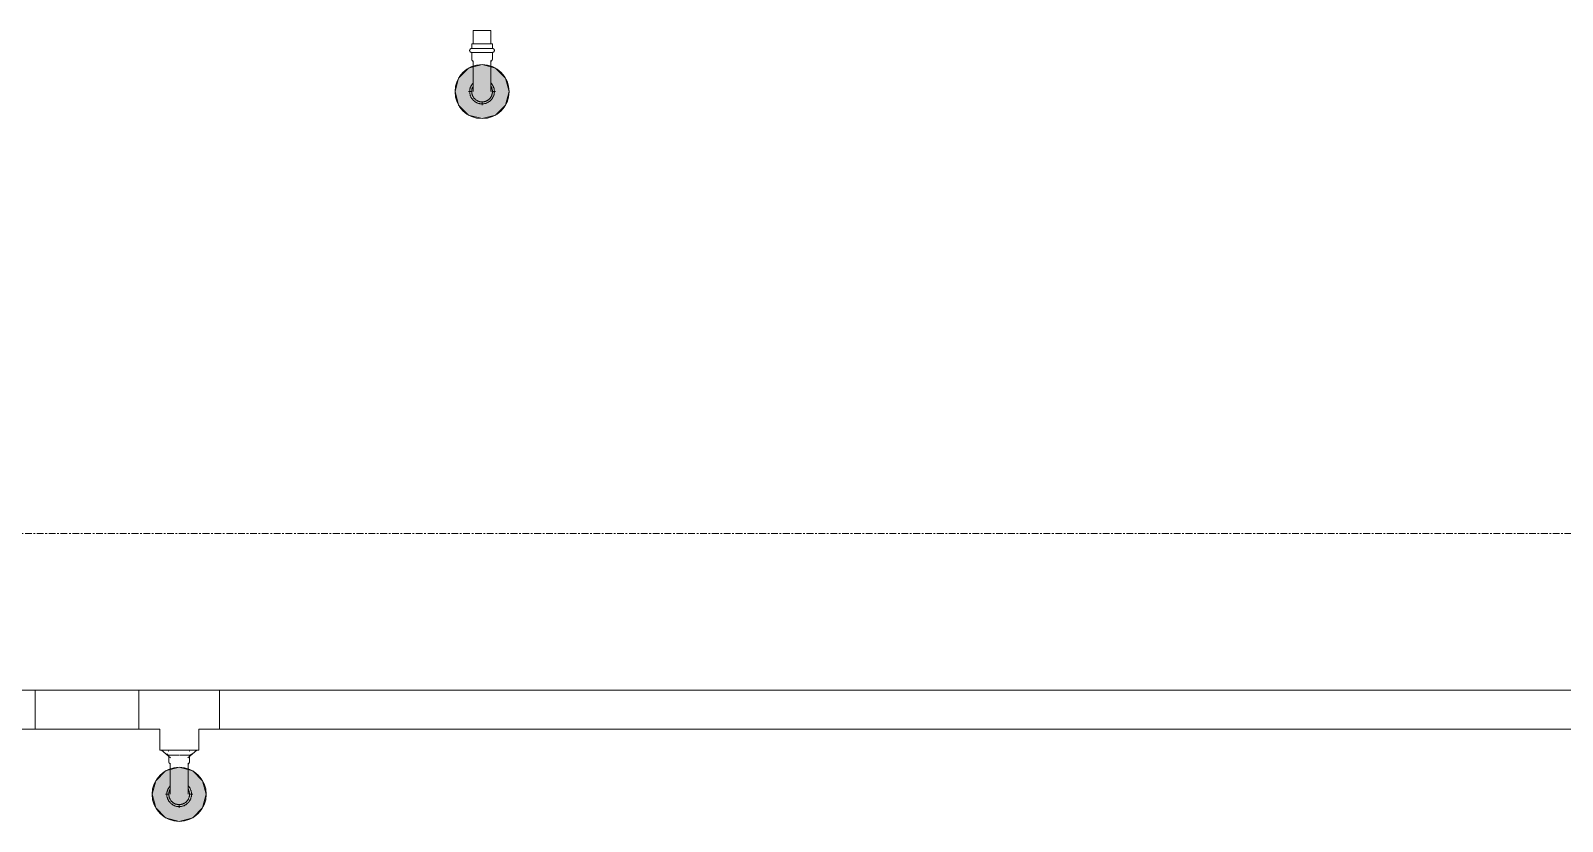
# Model space of a CAD drawing. Header units: inches. Extents: x -3679 to 241, y -496 to 1784.
# Drawn here: x -1391 to -1277.8, y 317.7 to 376.1 of the extents above; entities that cross this region are included whole.
import ezdxf

# ---------------------------------------------------------------- set-up
doc = ezdxf.new("R2010")
doc.units = ezdxf.units.IN
doc.header["$MEASUREMENT"] = 0
doc.linetypes.add('Grid Line', pattern=[0.875, 0.5, -0.125, 0.125, -0.125])
for name, color, linetype, lineweight in [('A-ANNO-NOTE', 250, 'Continuous', 9), ('P-PIPE', 1, 'Continuous', 9), ('P-PIPE-CNTR', 1, 'Continuous', 9), ('S-GRID', 8, 'Continuous', 9)]:
    doc.layers.add(name, color=color, linetype=linetype, lineweight=lineweight)

# ---------------------------------------------------------------- blocks, each defined once
blk = doc.blocks.new('Victaulic-VicPress316-Elbow 90-45deg Style P568_P571 - Standard-V7-SECOND LEVEL')
at = {"layer": 'P-PIPE'}
for p, q in [((-932.77, 322.6), (-932.77, 322.18)), ((-931.23, 322.92), (-931.22, 322.92)), ((-931.23, 322.18), (-931.23, 322.6)), ((-932.66, 322.03), (-932.66, 321.14)), ((-931.34, 321.14), (-931.34, 322.03))]:
    blk.add_line(p, q, dxfattribs=at)
at = {"layer": 'P-PIPE', "flags": 128}
for points in [[(-932.77, 322.63), (-932.77, 322.63), (-932.78, 322.63), (-932.78, 322.63), (-932.79, 322.64), (-932.8, 322.64), (-932.8, 322.64), (-932.81, 322.64), (-932.81, 322.64), (-932.82, 322.64), (-932.82, 322.64), (-932.83, 322.65), (-932.83, 322.65), (-932.84, 322.65), (-932.84, 322.66), (-932.85, 322.66), (-932.85, 322.66), (-932.86, 322.67), (-932.86, 322.67), (-932.87, 322.67), (-932.87, 322.68), (-932.87, 322.68), (-932.88, 322.69), (-932.88, 322.69), (-932.89, 322.7), (-932.89, 322.7), (-932.89, 322.71), (-932.89, 322.71), (-932.9, 322.72), (-932.9, 322.72), (-932.9, 322.73)], [(-932.78, 322.92), (-932.78, 322.92), (-932.77, 322.92)], [(-932.76, 322.92), (-932.76, 322.92), (-932.77, 322.92), (-932.77, 322.92), (-932.77, 322.92)], [(-932.77, 322.92), (-932.77, 322.92), (-932.76, 322.92), (-932.76, 322.92)], [(-932.75, 322.63), (-932.76, 322.63), (-932.76, 322.63), (-932.76, 322.63), (-932.77, 322.63), (-932.77, 322.63), (-932.77, 322.63)], [(-932.77, 322.63), (-932.77, 322.63), (-932.76, 322.63), (-932.76, 322.63), (-932.76, 322.63), (-932.75, 322.63), (-932.74, 322.63), (-932.74, 322.63), (-932.73, 322.63), (-932.72, 322.63), (-932.71, 322.63), (-932.69, 322.63), (-932.68, 322.63), (-932.67, 322.63), (-932.65, 322.63), (-932.63, 322.63), (-932.61, 322.63), (-932.6, 322.63), (-932.58, 322.63), (-932.56, 322.63), (-932.53, 322.63), (-932.51, 322.63), (-932.49, 322.63), (-932.46, 322.63), (-932.44, 322.63), (-932.41, 322.63), (-932.39, 322.63), (-932.36, 322.63), (-932.33, 322.63), (-932.31, 322.63), (-932.28, 322.63), (-932.25, 322.63), (-932.22, 322.63), (-932.19, 322.63), (-932.16, 322.63), (-932.13, 322.63), (-932.1, 322.63), (-932.07, 322.63), (-932.04, 322.63), (-932.02, 322.63)], [(-931.97, 322.63), (-931.94, 322.63), (-931.91, 322.63), (-931.88, 322.63), (-931.85, 322.63), (-931.82, 322.63), (-931.79, 322.63), (-931.76, 322.63), (-931.73, 322.63), (-931.7, 322.63), (-931.67, 322.63), (-931.65, 322.63), (-931.62, 322.63), (-931.59, 322.63), (-931.57, 322.63), (-931.54, 322.63), (-931.52, 322.63), (-931.49, 322.63), (-931.47, 322.63), (-931.45, 322.63), (-931.43, 322.63), (-931.41, 322.63), (-931.39, 322.63), (-931.37, 322.63), (-931.36, 322.63), (-931.34, 322.63), (-931.32, 322.63), (-931.31, 322.63), (-931.3, 322.63), (-931.29, 322.63), (-931.28, 322.63), (-931.27, 322.63), (-931.26, 322.63), (-931.25, 322.63), (-931.24, 322.63), (-931.24, 322.63), (-931.24, 322.63), (-931.23, 322.63), (-931.23, 322.63), (-931.23, 322.63)], [(-931.23, 322.63), (-931.23, 322.63), (-931.24, 322.63), (-931.24, 322.63), (-931.24, 322.63), (-931.25, 322.63)], [(-931.24, 322.92), (-931.24, 322.92), (-931.23, 322.92), (-931.23, 322.92), (-931.23, 322.92)], [(-931.23, 322.92), (-931.23, 322.92), (-931.24, 322.92), (-931.24, 322.92), (-931.24, 322.92)], [(-931.1, 322.72), (-931.1, 322.72), (-931.1, 322.71), (-931.11, 322.71), (-931.11, 322.7), (-931.11, 322.7), (-931.12, 322.69), (-931.12, 322.69), (-931.12, 322.68), (-931.13, 322.68), (-931.13, 322.68), (-931.14, 322.67), (-931.14, 322.67), (-931.14, 322.66), (-931.15, 322.66), (-931.15, 322.66), (-931.16, 322.65), (-931.16, 322.65), (-931.17, 322.65), (-931.17, 322.65), (-931.18, 322.64), (-931.18, 322.64), (-931.19, 322.64), (-931.2, 322.64), (-931.2, 322.64), (-931.21, 322.64), (-931.21, 322.63), (-931.22, 322.63), (-931.22, 322.63), (-931.23, 322.63), (-931.23, 322.63)], [(-932.66, 321.96), (-932.67, 321.97), (-932.67, 321.98), (-932.68, 321.98), (-932.69, 321.99), (-932.7, 322), (-932.7, 322.01), (-932.71, 322.02), (-932.72, 322.03), (-932.72, 322.04), (-932.73, 322.04), (-932.73, 322.05), (-932.74, 322.06), (-932.74, 322.07), (-932.75, 322.08), (-932.75, 322.09), (-932.76, 322.1), (-932.76, 322.12), (-932.76, 322.13), (-932.76, 322.14), (-932.76, 322.15), (-932.77, 322.16), (-932.77, 322.17), (-932.77, 322.18), (-932.77, 322.18)], [(-931.23, 322.18), (-931.23, 322.17), (-931.23, 322.16), (-931.24, 322.15), (-931.24, 322.14), (-931.24, 322.13), (-931.24, 322.12), (-931.24, 322.11), (-931.25, 322.1), (-931.25, 322.09), (-931.26, 322.08), (-931.26, 322.07), (-931.26, 322.06), (-931.27, 322.05), (-931.28, 322.04), (-931.28, 322.03), (-931.29, 322.02), (-931.29, 322.01), (-931.3, 322), (-931.31, 321.99), (-931.32, 321.99), (-931.32, 321.98), (-931.33, 321.97), (-931.34, 321.97), (-931.34, 321.96)], [(-932.66, 320.37), (-932.68, 320.35), (-932.7, 320.32), (-932.73, 320.3), (-932.75, 320.27), (-932.77, 320.24), (-932.79, 320.2), (-932.8, 320.17), (-932.82, 320.14), (-932.84, 320.11), (-932.85, 320.07), (-932.86, 320.04), (-932.87, 320), (-932.88, 319.97), (-932.89, 319.93), (-932.9, 319.9), (-932.9, 319.86), (-932.91, 319.83), (-932.91, 319.79), (-932.91, 319.75), (-932.91, 319.72), (-932.91, 319.68), (-932.91, 319.64), (-932.9, 319.61), (-932.9, 319.57), (-932.89, 319.54), (-932.88, 319.5), (-932.87, 319.47), (-932.86, 319.43), (-932.84, 319.4), (-932.83, 319.36), (-932.81, 319.33), (-932.8, 319.3), (-932.78, 319.27), (-932.76, 319.24), (-932.74, 319.21), (-932.72, 319.18), (-932.69, 319.15), (-932.67, 319.12), (-932.64, 319.1), (-932.62, 319.07), (-932.59, 319.05), (-932.56, 319.02), (-932.53, 319), (-932.5, 318.98), (-932.47, 318.96), (-932.44, 318.94), (-932.41, 318.93), (-932.37, 318.91), (-932.34, 318.9), (-932.31, 318.88), (-932.27, 318.87), (-932.24, 318.86), (-932.2, 318.85), (-932.16, 318.85), (-932.13, 318.84), (-932.09, 318.84), (-932.06, 318.83), (-932.02, 318.83), (-932, 318.83)], [(-932.66, 321.14), (-932.66, 321.08), (-932.66, 321.02), (-932.66, 320.97), (-932.66, 320.91), (-932.66, 320.86), (-932.66, 320.8), (-932.66, 320.75), (-932.66, 320.7), (-932.66, 320.65), (-932.66, 320.59), (-932.66, 320.54), (-932.66, 320.49), (-932.66, 320.44), (-932.66, 320.4), (-932.66, 320.35), (-932.66, 320.3), (-932.66, 320.26), (-932.66, 320.22), (-932.66, 320.18), (-932.66, 320.14), (-932.66, 320.1), (-932.66, 320.06), (-932.66, 320.03), (-932.66, 319.99), (-932.66, 319.96), (-932.66, 319.93), (-932.66, 319.91), (-932.66, 319.88), (-932.66, 319.86), (-932.66, 319.84), (-932.66, 319.82), (-932.66, 319.8), (-932.66, 319.79), (-932.66, 319.77), (-932.66, 319.76), (-932.66, 319.75), (-932.66, 319.75), (-932.66, 319.74), (-932.66, 319.74), (-932.66, 319.74)], [(-932, 318.83), (-931.96, 318.83), (-931.93, 318.83), (-931.89, 318.84), (-931.85, 318.84), (-931.82, 318.85), (-931.78, 318.86), (-931.75, 318.87), (-931.71, 318.88), (-931.68, 318.89), (-931.64, 318.9), (-931.61, 318.92), (-931.58, 318.93), (-931.55, 318.95), (-931.52, 318.97), (-931.49, 318.99), (-931.46, 319.01), (-931.43, 319.03), (-931.4, 319.06), (-931.37, 319.08), (-931.35, 319.11), (-931.32, 319.13), (-931.3, 319.16), (-931.27, 319.19), (-931.25, 319.22), (-931.23, 319.25), (-931.21, 319.28), (-931.2, 319.31), (-931.18, 319.35), (-931.16, 319.38), (-931.15, 319.41), (-931.14, 319.45), (-931.13, 319.48), (-931.12, 319.52), (-931.11, 319.55), (-931.1, 319.59), (-931.1, 319.62), (-931.09, 319.66), (-931.09, 319.7), (-931.09, 319.73), (-931.09, 319.77), (-931.09, 319.81), (-931.09, 319.84), (-931.1, 319.88), (-931.1, 319.91), (-931.11, 319.95), (-931.12, 319.99), (-931.13, 320.02), (-931.14, 320.05), (-931.16, 320.09), (-931.17, 320.12), (-931.19, 320.16), (-931.2, 320.19), (-931.22, 320.22), (-931.24, 320.25), (-931.26, 320.28), (-931.28, 320.31), (-931.31, 320.34), (-931.33, 320.36)], [(-931.34, 319.74), (-931.34, 319.74), (-931.34, 319.75), (-931.34, 319.75), (-931.34, 319.76), (-931.34, 319.77), (-931.34, 319.78), (-931.34, 319.8), (-931.34, 319.81), (-931.34, 319.83), (-931.34, 319.85), (-931.34, 319.88), (-931.34, 319.9), (-931.34, 319.93), (-931.34, 319.96), (-931.34, 319.99), (-931.34, 320.02), (-931.34, 320.05), (-931.34, 320.09), (-931.34, 320.13), (-931.34, 320.17), (-931.34, 320.21), (-931.34, 320.25), (-931.34, 320.29), (-931.34, 320.34), (-931.34, 320.38), (-931.34, 320.43), (-931.34, 320.48), (-931.34, 320.53), (-931.34, 320.58), (-931.34, 320.63), (-931.34, 320.68), (-931.34, 320.74), (-931.34, 320.79), (-931.34, 320.84), (-931.34, 320.9), (-931.34, 320.95), (-931.34, 321.01), (-931.34, 321.07), (-931.34, 321.12), (-931.34, 321.14)], [(-932.66, 320.13), (-932.68, 320.1), (-932.69, 320.08), (-932.7, 320.05), (-932.71, 320.02), (-932.72, 319.99), (-932.73, 319.96), (-932.74, 319.93), (-932.75, 319.9), (-932.76, 319.87), (-932.76, 319.84), (-932.76, 319.81), (-932.77, 319.78), (-932.77, 319.75), (-932.77, 319.72), (-932.76, 319.69), (-932.76, 319.66), (-932.76, 319.63), (-932.75, 319.6), (-932.75, 319.57), (-932.74, 319.54), (-932.73, 319.51), (-932.72, 319.48), (-932.71, 319.45), (-932.7, 319.42), (-932.68, 319.4), (-932.67, 319.37), (-932.65, 319.34), (-932.64, 319.32), (-932.62, 319.29), (-932.6, 319.27), (-932.58, 319.24), (-932.56, 319.22), (-932.54, 319.2), (-932.52, 319.18), (-932.49, 319.16), (-932.47, 319.14), (-932.45, 319.12), (-932.42, 319.1), (-932.4, 319.09), (-932.37, 319.07), (-932.34, 319.06), (-932.31, 319.04), (-932.29, 319.03), (-932.26, 319.02), (-932.23, 319.01), (-932.2, 319), (-932.17, 319), (-932.14, 318.99), (-932.11, 318.98), (-932.08, 318.98), (-932.05, 318.98), (-932.02, 318.98), (-932, 318.98)], [(-932, 318.98), (-931.97, 318.98), (-931.94, 318.98), (-931.91, 318.98), (-931.88, 318.99), (-931.85, 318.99), (-931.82, 319), (-931.79, 319.01), (-931.76, 319.02), (-931.73, 319.03), (-931.7, 319.04), (-931.67, 319.05), (-931.65, 319.06), (-931.62, 319.08), (-931.59, 319.09), (-931.57, 319.11), (-931.54, 319.13), (-931.52, 319.15), (-931.49, 319.17), (-931.47, 319.19), (-931.45, 319.21), (-931.43, 319.23), (-931.41, 319.25), (-931.39, 319.28), (-931.37, 319.3), (-931.36, 319.33), (-931.34, 319.35), (-931.32, 319.38), (-931.31, 319.41), (-931.3, 319.44), (-931.29, 319.47), (-931.28, 319.49), (-931.27, 319.52), (-931.26, 319.55), (-931.25, 319.58), (-931.24, 319.61), (-931.24, 319.64), (-931.24, 319.67), (-931.23, 319.7), (-931.23, 319.73), (-931.23, 319.77), (-931.24, 319.8), (-931.24, 319.83), (-931.24, 319.86), (-931.25, 319.89), (-931.25, 319.92), (-931.26, 319.95), (-931.27, 319.98), (-931.28, 320.01), (-931.29, 320.03), (-931.3, 320.06), (-931.32, 320.09), (-931.33, 320.12), (-931.34, 320.14)]]:
    blk.add_lwpolyline(points, dxfattribs=at)
blk = doc.blocks.new('Victaulic-VicPress316-Elbow 90-45deg Style P568_P571 - Standard-V2-SECOND LEVEL')
at = {"layer": 'P-PIPE'}
for p, q in [((-3203.7, 731.1), (-3203.7, 730.2)), ((-3202.39, 730.21), (-3202.39, 731.1)), ((-3203.81, 730.05), (-3203.81, 729.6)), ((-3202.28, 729.6), (-3202.28, 730.05)), ((-3203.05, 729.6), (-3203.81, 729.6)), ((-3203.81, 729.31), (-3203.81, 728.97)), ((-3203.05, 729.31), (-3203.81, 729.31)), ((-3203.81, 728.97), (-3203.05, 728.97)), ((-3202.28, 729.6), (-3203.05, 729.6)), ((-3202.28, 729.31), (-3203.05, 729.31)), ((-3203.05, 728.97), (-3202.28, 728.97)), ((-3202.28, 728.97), (-3202.28, 729.31))]:
    blk.add_line(p, q, dxfattribs=at)
at = {"layer": 'P-PIPE', "flags": 128}
for points in [[(-3203.05, 733.4), (-3203.08, 733.4), (-3203.12, 733.4), (-3203.16, 733.4), (-3203.19, 733.39), (-3203.23, 733.38), (-3203.26, 733.38), (-3203.3, 733.37), (-3203.33, 733.36), (-3203.37, 733.34), (-3203.4, 733.33), (-3203.43, 733.32), (-3203.47, 733.3), (-3203.5, 733.28), (-3203.53, 733.26), (-3203.56, 733.24), (-3203.59, 733.22), (-3203.62, 733.2), (-3203.65, 733.18), (-3203.67, 733.15), (-3203.7, 733.13), (-3203.73, 733.1), (-3203.75, 733.07), (-3203.77, 733.04), (-3203.79, 733.01), (-3203.81, 732.98), (-3203.83, 732.95), (-3203.85, 732.92), (-3203.87, 732.89), (-3203.88, 732.85), (-3203.9, 732.82), (-3203.91, 732.79), (-3203.92, 732.75), (-3203.93, 732.72), (-3203.94, 732.68), (-3203.94, 732.65), (-3203.95, 732.61), (-3203.95, 732.57), (-3203.96, 732.54), (-3203.96, 732.5), (-3203.96, 732.46), (-3203.96, 732.43), (-3203.95, 732.39), (-3203.95, 732.35), (-3203.94, 732.32), (-3203.93, 732.28), (-3203.93, 732.25), (-3203.91, 732.21), (-3203.9, 732.18), (-3203.89, 732.14), (-3203.88, 732.11), (-3203.86, 732.08), (-3203.84, 732.05), (-3203.82, 732.01), (-3203.8, 731.98), (-3203.78, 731.95), (-3203.76, 731.92), (-3203.74, 731.9), (-3203.71, 731.87)], [(-3202.39, 731.86), (-3202.37, 731.88), (-3202.34, 731.91), (-3202.32, 731.94), (-3202.3, 731.97), (-3202.28, 732), (-3202.26, 732.03), (-3202.24, 732.06), (-3202.23, 732.09), (-3202.21, 732.13), (-3202.2, 732.16), (-3202.18, 732.19), (-3202.17, 732.23), (-3202.16, 732.26), (-3202.15, 732.3), (-3202.15, 732.33), (-3202.14, 732.37), (-3202.14, 732.41), (-3202.14, 732.44), (-3202.13, 732.48), (-3202.13, 732.52), (-3202.14, 732.55), (-3202.14, 732.59), (-3202.14, 732.63), (-3202.15, 732.66), (-3202.16, 732.7), (-3202.17, 732.73), (-3202.18, 732.77), (-3202.19, 732.8), (-3202.2, 732.84), (-3202.22, 732.87), (-3202.23, 732.9), (-3202.25, 732.93), (-3202.27, 732.97), (-3202.29, 733), (-3202.31, 733.03), (-3202.33, 733.06), (-3202.35, 733.08), (-3202.38, 733.11), (-3202.4, 733.14), (-3202.43, 733.16), (-3202.46, 733.19), (-3202.49, 733.21), (-3202.51, 733.23), (-3202.55, 733.25), (-3202.58, 733.27), (-3202.61, 733.29), (-3202.64, 733.31), (-3202.67, 733.32), (-3202.71, 733.34), (-3202.74, 733.35), (-3202.78, 733.36), (-3202.81, 733.37), (-3202.85, 733.38), (-3202.88, 733.39), (-3202.92, 733.39), (-3202.95, 733.4), (-3202.99, 733.4), (-3203.03, 733.4), (-3203.05, 733.4)], [(-3203.05, 733.26), (-3203.08, 733.26), (-3203.11, 733.25), (-3203.14, 733.25), (-3203.17, 733.25), (-3203.2, 733.24), (-3203.23, 733.23), (-3203.26, 733.23), (-3203.29, 733.22), (-3203.32, 733.21), (-3203.34, 733.2), (-3203.37, 733.18), (-3203.4, 733.17), (-3203.43, 733.16), (-3203.45, 733.14), (-3203.48, 733.12), (-3203.5, 733.1), (-3203.53, 733.09), (-3203.55, 733.07), (-3203.57, 733.05), (-3203.6, 733.02), (-3203.62, 733), (-3203.64, 732.98), (-3203.66, 732.95), (-3203.67, 732.93), (-3203.69, 732.9), (-3203.71, 732.88), (-3203.72, 732.85), (-3203.74, 732.82), (-3203.75, 732.8), (-3203.76, 732.77), (-3203.77, 732.74), (-3203.78, 732.71), (-3203.79, 732.68), (-3203.8, 732.65), (-3203.8, 732.62), (-3203.81, 732.59), (-3203.81, 732.56), (-3203.81, 732.53), (-3203.81, 732.5), (-3203.81, 732.47), (-3203.81, 732.44), (-3203.81, 732.41), (-3203.8, 732.38), (-3203.8, 732.35), (-3203.79, 732.32), (-3203.78, 732.29), (-3203.78, 732.26), (-3203.77, 732.23), (-3203.76, 732.2), (-3203.74, 732.17), (-3203.73, 732.14), (-3203.72, 732.12), (-3203.7, 732.1)], [(-3203.7, 732.49), (-3203.7, 732.49), (-3203.7, 732.49), (-3203.7, 732.48), (-3203.7, 732.47), (-3203.7, 732.46), (-3203.7, 732.45), (-3203.7, 732.44), (-3203.7, 732.42), (-3203.7, 732.4), (-3203.7, 732.38), (-3203.7, 732.36), (-3203.7, 732.33), (-3203.7, 732.31), (-3203.7, 732.28), (-3203.7, 732.25), (-3203.7, 732.21), (-3203.7, 732.18), (-3203.7, 732.14), (-3203.7, 732.11), (-3203.7, 732.07), (-3203.7, 732.03), (-3203.7, 731.98), (-3203.7, 731.94), (-3203.7, 731.9), (-3203.7, 731.85), (-3203.7, 731.8), (-3203.7, 731.75), (-3203.7, 731.7), (-3203.7, 731.65), (-3203.7, 731.6), (-3203.7, 731.55), (-3203.7, 731.5), (-3203.7, 731.44), (-3203.7, 731.39), (-3203.7, 731.33), (-3203.7, 731.28), (-3203.7, 731.22), (-3203.7, 731.17), (-3203.7, 731.11), (-3203.7, 731.1)], [(-3202.39, 732.1), (-3202.37, 732.13), (-3202.36, 732.16), (-3202.34, 732.18), (-3202.33, 732.21), (-3202.32, 732.24), (-3202.31, 732.27), (-3202.3, 732.3), (-3202.3, 732.33), (-3202.29, 732.36), (-3202.29, 732.39), (-3202.28, 732.42), (-3202.28, 732.45), (-3202.28, 732.48), (-3202.28, 732.51), (-3202.28, 732.54), (-3202.28, 732.57), (-3202.29, 732.6), (-3202.29, 732.63), (-3202.3, 732.66), (-3202.31, 732.69), (-3202.32, 732.72), (-3202.33, 732.75), (-3202.34, 732.78), (-3202.35, 732.81), (-3202.36, 732.84), (-3202.38, 732.86), (-3202.39, 732.89), (-3202.41, 732.92), (-3202.43, 732.94), (-3202.44, 732.97), (-3202.46, 732.99), (-3202.48, 733.01), (-3202.51, 733.03), (-3202.53, 733.06), (-3202.55, 733.08), (-3202.58, 733.09), (-3202.6, 733.11), (-3202.62, 733.13), (-3202.65, 733.15), (-3202.68, 733.16), (-3202.7, 733.18), (-3202.73, 733.19), (-3202.76, 733.2), (-3202.79, 733.21), (-3202.82, 733.22), (-3202.85, 733.23), (-3202.88, 733.24), (-3202.91, 733.24), (-3202.94, 733.25), (-3202.97, 733.25), (-3203, 733.26), (-3203.03, 733.26), (-3203.05, 733.26)], [(-3202.39, 731.1), (-3202.39, 731.15), (-3202.39, 731.21), (-3202.39, 731.26), (-3202.39, 731.32), (-3202.39, 731.37), (-3202.39, 731.43), (-3202.39, 731.48), (-3202.39, 731.54), (-3202.39, 731.59), (-3202.39, 731.64), (-3202.39, 731.69), (-3202.39, 731.74), (-3202.39, 731.79), (-3202.39, 731.84), (-3202.39, 731.88), (-3202.39, 731.93), (-3202.39, 731.97), (-3202.39, 732.02), (-3202.39, 732.06), (-3202.39, 732.1), (-3202.39, 732.13), (-3202.39, 732.17), (-3202.39, 732.21), (-3202.39, 732.24), (-3202.39, 732.27), (-3202.39, 732.3), (-3202.39, 732.33), (-3202.39, 732.35), (-3202.39, 732.37), (-3202.39, 732.4), (-3202.39, 732.41), (-3202.39, 732.43), (-3202.39, 732.45), (-3202.39, 732.46), (-3202.39, 732.47), (-3202.39, 732.48), (-3202.39, 732.48), (-3202.39, 732.49), (-3202.39, 732.49), (-3202.39, 732.49)], [(-3203.81, 730.05), (-3203.81, 730.06), (-3203.81, 730.07), (-3203.81, 730.08), (-3203.81, 730.09), (-3203.81, 730.11), (-3203.8, 730.12), (-3203.8, 730.13), (-3203.8, 730.14), (-3203.8, 730.15), (-3203.79, 730.16), (-3203.79, 730.17), (-3203.78, 730.18), (-3203.78, 730.19), (-3203.77, 730.2), (-3203.76, 730.2), (-3203.76, 730.21), (-3203.75, 730.22), (-3203.74, 730.23), (-3203.74, 730.24), (-3203.73, 730.25), (-3203.72, 730.25), (-3203.71, 730.26), (-3203.71, 730.27), (-3203.7, 730.27)], [(-3202.39, 730.27), (-3202.38, 730.26), (-3202.37, 730.26), (-3202.36, 730.25), (-3202.36, 730.24), (-3202.35, 730.23), (-3202.34, 730.22), (-3202.33, 730.22), (-3202.33, 730.21), (-3202.32, 730.2), (-3202.32, 730.19), (-3202.31, 730.18), (-3202.31, 730.17), (-3202.3, 730.16), (-3202.3, 730.15), (-3202.29, 730.14), (-3202.29, 730.13), (-3202.29, 730.12), (-3202.29, 730.11), (-3202.28, 730.1), (-3202.28, 730.09), (-3202.28, 730.07), (-3202.28, 730.06), (-3202.28, 730.05), (-3202.28, 730.05)], [(-3203.81, 729.31), (-3203.82, 729.31), (-3203.82, 729.31), (-3203.83, 729.31), (-3203.84, 729.31), (-3203.84, 729.31), (-3203.85, 729.31), (-3203.85, 729.31), (-3203.86, 729.32), (-3203.86, 729.32), (-3203.87, 729.32), (-3203.87, 729.32), (-3203.88, 729.32), (-3203.88, 729.33), (-3203.89, 729.33), (-3203.89, 729.33), (-3203.9, 729.34), (-3203.9, 729.34), (-3203.91, 729.34), (-3203.91, 729.35), (-3203.92, 729.35), (-3203.92, 729.36), (-3203.92, 729.36), (-3203.93, 729.37), (-3203.93, 729.37), (-3203.93, 729.38), (-3203.94, 729.38), (-3203.94, 729.39), (-3203.94, 729.39), (-3203.95, 729.4), (-3203.95, 729.4), (-3203.95, 729.41), (-3203.95, 729.41), (-3203.95, 729.42), (-3203.95, 729.42), (-3203.96, 729.43), (-3203.96, 729.44), (-3203.96, 729.44), (-3203.96, 729.45), (-3203.96, 729.45), (-3203.96, 729.46), (-3203.96, 729.46), (-3203.96, 729.47), (-3203.96, 729.48), (-3203.96, 729.48), (-3203.95, 729.49), (-3203.95, 729.49), (-3203.95, 729.5), (-3203.95, 729.5), (-3203.95, 729.51), (-3203.94, 729.51), (-3203.94, 729.52), (-3203.94, 729.52), (-3203.94, 729.53), (-3203.93, 729.53), (-3203.93, 729.54), (-3203.93, 729.54), (-3203.92, 729.55), (-3203.92, 729.55), (-3203.92, 729.56), (-3203.91, 729.56), (-3203.91, 729.57), (-3203.9, 729.57), (-3203.9, 729.57), (-3203.89, 729.58), (-3203.89, 729.58), (-3203.88, 729.58), (-3203.88, 729.58), (-3203.87, 729.59), (-3203.87, 729.59), (-3203.86, 729.59), (-3203.86, 729.59), (-3203.85, 729.59), (-3203.84, 729.6), (-3203.84, 729.6), (-3203.83, 729.6), (-3203.83, 729.6), (-3203.82, 729.6), (-3203.82, 729.6), (-3203.81, 729.6)], [(-3203.05, 729.6), (-3203.08, 729.6), (-3203.11, 729.6), (-3203.14, 729.6), (-3203.17, 729.6), (-3203.2, 729.6), (-3203.23, 729.6), (-3203.26, 729.6), (-3203.29, 729.6), (-3203.32, 729.6), (-3203.34, 729.6), (-3203.37, 729.6), (-3203.4, 729.6), (-3203.43, 729.6), (-3203.45, 729.6), (-3203.48, 729.6), (-3203.5, 729.6), (-3203.53, 729.6), (-3203.55, 729.6), (-3203.57, 729.6), (-3203.6, 729.6), (-3203.62, 729.6), (-3203.64, 729.6), (-3203.66, 729.6), (-3203.67, 729.6), (-3203.69, 729.6), (-3203.71, 729.6), (-3203.72, 729.6), (-3203.74, 729.6), (-3203.75, 729.6), (-3203.76, 729.6), (-3203.77, 729.6), (-3203.78, 729.6), (-3203.79, 729.6), (-3203.8, 729.6), (-3203.8, 729.6), (-3203.81, 729.6), (-3203.81, 729.6), (-3203.81, 729.6), (-3203.81, 729.6), (-3203.81, 729.6)], [(-3203.81, 729.6), (-3203.81, 729.6), (-3203.81, 729.6), (-3203.81, 729.6), (-3203.8, 729.6), (-3203.8, 729.6), (-3203.79, 729.6), (-3203.78, 729.6), (-3203.77, 729.6)], [(-3203.77, 729.31), (-3203.78, 729.31), (-3203.79, 729.31), (-3203.8, 729.31), (-3203.8, 729.31), (-3203.81, 729.31), (-3203.81, 729.31), (-3203.81, 729.31), (-3203.81, 729.31), (-3203.81, 729.31)], [(-3203.81, 729.31), (-3203.81, 729.31), (-3203.81, 729.31), (-3203.81, 729.31), (-3203.8, 729.31), (-3203.8, 729.31), (-3203.79, 729.31), (-3203.78, 729.31), (-3203.77, 729.31), (-3203.76, 729.31), (-3203.75, 729.31), (-3203.74, 729.31), (-3203.73, 729.31), (-3203.71, 729.31), (-3203.7, 729.31), (-3203.68, 729.31), (-3203.66, 729.31), (-3203.64, 729.31), (-3203.62, 729.31), (-3203.6, 729.31), (-3203.58, 729.31), (-3203.56, 729.31), (-3203.53, 729.31), (-3203.51, 729.31), (-3203.49, 729.31), (-3203.46, 729.31), (-3203.43, 729.31), (-3203.41, 729.31), (-3203.38, 729.31), (-3203.35, 729.31), (-3203.32, 729.31), (-3203.29, 729.31), (-3203.27, 729.31), (-3203.24, 729.31), (-3203.21, 729.31), (-3203.18, 729.31), (-3203.15, 729.31), (-3203.12, 729.31), (-3203.08, 729.31), (-3203.05, 729.31), (-3203.05, 729.31)], [(-3202.28, 729.6), (-3202.28, 729.6), (-3202.28, 729.6), (-3202.29, 729.6), (-3202.29, 729.6), (-3202.29, 729.6), (-3202.3, 729.6), (-3202.31, 729.6), (-3202.32, 729.6), (-3202.33, 729.6), (-3202.34, 729.6), (-3202.35, 729.6), (-3202.37, 729.6), (-3202.38, 729.6), (-3202.4, 729.6), (-3202.41, 729.6), (-3202.43, 729.6), (-3202.45, 729.6), (-3202.47, 729.6), (-3202.49, 729.6), (-3202.51, 729.6), (-3202.53, 729.6), (-3202.56, 729.6), (-3202.58, 729.6), (-3202.61, 729.6), (-3202.63, 729.6), (-3202.66, 729.6), (-3202.68, 729.6), (-3202.71, 729.6), (-3202.74, 729.6), (-3202.77, 729.6), (-3202.8, 729.6), (-3202.83, 729.6), (-3202.86, 729.6), (-3202.89, 729.6), (-3202.92, 729.6), (-3202.95, 729.6), (-3202.98, 729.6), (-3203.01, 729.6), (-3203.04, 729.6), (-3203.05, 729.6)], [(-3203.05, 729.31), (-3203.02, 729.31), (-3202.98, 729.31), (-3202.95, 729.31), (-3202.92, 729.31), (-3202.89, 729.31), (-3202.86, 729.31), (-3202.83, 729.31), (-3202.8, 729.31), (-3202.78, 729.31), (-3202.75, 729.31), (-3202.72, 729.31), (-3202.69, 729.31), (-3202.67, 729.31), (-3202.64, 729.31), (-3202.61, 729.31), (-3202.59, 729.31), (-3202.56, 729.31), (-3202.54, 729.31), (-3202.52, 729.31), (-3202.5, 729.31), (-3202.48, 729.31), (-3202.46, 729.31), (-3202.44, 729.31), (-3202.42, 729.31), (-3202.4, 729.31), (-3202.39, 729.31), (-3202.37, 729.31), (-3202.36, 729.31), (-3202.34, 729.31), (-3202.33, 729.31), (-3202.32, 729.31), (-3202.31, 729.31), (-3202.3, 729.31), (-3202.3, 729.31), (-3202.29, 729.31), (-3202.29, 729.31), (-3202.28, 729.31), (-3202.28, 729.31), (-3202.28, 729.31), (-3202.28, 729.31)], [(-3202.32, 729.6), (-3202.31, 729.6), (-3202.3, 729.6), (-3202.3, 729.6), (-3202.29, 729.6), (-3202.29, 729.6), (-3202.28, 729.6), (-3202.28, 729.6), (-3202.28, 729.6), (-3202.28, 729.6)], [(-3202.28, 729.31), (-3202.28, 729.31), (-3202.28, 729.31), (-3202.29, 729.31), (-3202.29, 729.31), (-3202.29, 729.31), (-3202.3, 729.31), (-3202.31, 729.31), (-3202.32, 729.31)], [(-3202.28, 729.6), (-3202.27, 729.6), (-3202.27, 729.6), (-3202.26, 729.6), (-3202.26, 729.6), (-3202.25, 729.6), (-3202.24, 729.6), (-3202.24, 729.59), (-3202.23, 729.59), (-3202.23, 729.59), (-3202.22, 729.59), (-3202.22, 729.59), (-3202.21, 729.58), (-3202.21, 729.58), (-3202.2, 729.58), (-3202.2, 729.57), (-3202.19, 729.57), (-3202.19, 729.57), (-3202.18, 729.56), (-3202.18, 729.56), (-3202.18, 729.56), (-3202.17, 729.55), (-3202.17, 729.55), (-3202.16, 729.54), (-3202.16, 729.54), (-3202.16, 729.53), (-3202.15, 729.53), (-3202.15, 729.52), (-3202.15, 729.52), (-3202.15, 729.51), (-3202.14, 729.51), (-3202.14, 729.5), (-3202.14, 729.5), (-3202.14, 729.49), (-3202.14, 729.48), (-3202.14, 729.48), (-3202.14, 729.47), (-3202.13, 729.47), (-3202.13, 729.46), (-3202.13, 729.46), (-3202.13, 729.45), (-3202.13, 729.44), (-3202.13, 729.44), (-3202.14, 729.43), (-3202.14, 729.43), (-3202.14, 729.42), (-3202.14, 729.42), (-3202.14, 729.41), (-3202.14, 729.4), (-3202.14, 729.4), (-3202.15, 729.39), (-3202.15, 729.39), (-3202.15, 729.38), (-3202.16, 729.38), (-3202.16, 729.37), (-3202.16, 729.37), (-3202.17, 729.36), (-3202.17, 729.36), (-3202.17, 729.35), (-3202.18, 729.35), (-3202.18, 729.35), (-3202.19, 729.34), (-3202.19, 729.34), (-3202.19, 729.34), (-3202.2, 729.33), (-3202.2, 729.33), (-3202.21, 729.33), (-3202.21, 729.32), (-3202.22, 729.32), (-3202.23, 729.32), (-3202.23, 729.32), (-3202.24, 729.32), (-3202.24, 729.31), (-3202.25, 729.31), (-3202.25, 729.31), (-3202.26, 729.31), (-3202.26, 729.31), (-3202.27, 729.31), (-3202.28, 729.31), (-3202.28, 729.31)]]:
    blk.add_lwpolyline(points, dxfattribs=at)

msp = doc.modelspace()

# ---------------------------------------------------------------- hatches: boundary and pattern name
at = {"layer": 'A-ANNO-NOTE'}
h = msp.add_hatch(color=256, dxfattribs=at)
edge = h.paths.add_edge_path(flags=0)
edge.add_arc((-1357.62, 371.64), 2, 0, 360)
for points in [[(-1357.62, 369.64), (-1356.62, 369.9), (-1355.89, 370.64), (-1355.62, 371.64), (-1355.89, 372.64), (-1356.62, 373.37), (-1357.62, 373.64), (-1358.62, 373.37), (-1359.36, 372.64), (-1359.62, 371.64), (-1359.36, 370.64), (-1358.62, 369.9)], [(-1380, 317.74), (-1379, 318.01), (-1378.27, 318.74), (-1378, 319.74), (-1378.27, 320.74), (-1379, 321.47), (-1380, 321.74), (-1381, 321.47), (-1381.73, 320.74), (-1382, 319.74), (-1381.73, 318.74), (-1381, 318.01)]]:
    msp.add_hatch(color=256, dxfattribs=at).paths.add_polyline_path(points, flags=0)
h = msp.add_hatch(color=256, dxfattribs=at)
edge = h.paths.add_edge_path(flags=0)
edge.add_arc((-1380, 319.74), 2, 0, 360)

# ---------------------------------------------------------------- linework, layer by layer
for p, q in [((-1357.62, 373.64), (-1358.62, 373.37)), ((-1356.62, 373.37), (-1357.62, 373.64)), ((-1359.36, 372.64), (-1359.62, 371.64)), ((-1358.62, 373.37), (-1359.36, 372.64)), ((-1355.89, 372.64), (-1356.62, 373.37)), ((-1355.62, 371.64), (-1355.89, 372.64)), ((-1359.62, 371.64), (-1359.36, 370.64)), ((-1355.89, 370.64), (-1355.62, 371.64)), ((-1359.36, 370.64), (-1358.62, 369.9)), ((-1356.62, 369.9), (-1355.89, 370.64)), ((-1358.62, 369.9), (-1357.62, 369.64)), ((-1357.62, 369.64), (-1356.62, 369.9)), ((-1381, 321.47), (-1381.73, 320.74)), ((-1380, 321.74), (-1381, 321.47)), ((-1379, 321.47), (-1380, 321.74)), ((-1378.27, 320.74), (-1379, 321.47)), ((-1381.73, 320.74), (-1382, 319.74)), ((-1378, 319.74), (-1378.27, 320.74)), ((-1382, 319.74), (-1381.73, 318.74)), ((-1378.27, 318.74), (-1378, 319.74)), ((-1381.73, 318.74), (-1381, 318.01)), ((-1381, 318.01), (-1380, 317.74)), ((-1380, 317.74), (-1379, 318.01)), ((-1379, 318.01), (-1378.27, 318.74))]:
    msp.add_line(p, q, dxfattribs=at)
for centre in [(-1357.62, 371.64), (-1380, 319.74)]:
    msp.add_circle(centre, 2, dxfattribs=at)
at = {"layer": 'P-PIPE'}
for p, q in [((-1358.28, 376.14), (-1358.28, 375.16)), ((-1358.28, 376.14), (-1356.97, 376.14)), ((-1358.26, 376.14), (-1358.28, 376.14)), ((-1358.19, 376.14), (-1358.26, 376.14)), ((-1358.09, 376.14), (-1358.19, 376.14)), ((-1357.95, 376.14), (-1358.09, 376.14)), ((-1357.8, 376.14), (-1357.95, 376.14)), ((-1357.45, 376.14), (-1357.8, 376.14)), ((-1357.3, 376.14), (-1357.45, 376.14)), ((-1357.16, 376.14), (-1357.3, 376.14)), ((-1357.06, 376.14), (-1357.16, 376.14)), ((-1356.99, 376.14), (-1357.06, 376.14)), ((-1356.97, 376.14), (-1356.99, 376.14)), ((-1356.97, 375.16), (-1356.97, 376.14)), ((-1390.63, 327.44), (-1392.19, 327.44)), ((-1382.99, 327.44), (-1390.63, 327.44)), ((-1390.63, 326.72), (-1390.63, 327.44)), ((-1390.63, 327.39), (-1390.63, 327.25)), ((-1390.63, 327.24), (-1390.63, 327.02)), ((-1377.01, 327.44), (-1382.99, 327.44)), ((-1382.99, 327.44), (-1382.99, 325.28)), ((-1382.99, 327.25), (-1382.99, 327.39)), ((-1382.99, 327.02), (-1382.99, 327.24)), ((-1238.99, 327.44), (-1377.01, 327.44)), ((-1377.01, 325.28), (-1377.01, 327.44)), ((-1377.01, 327.39), (-1377.01, 327.25)), ((-1377.01, 327.24), (-1377.01, 327.02)), ((-1390.63, 327.02), (-1390.63, 326.72)), ((-1390.63, 326.72), (-1390.63, 326.37)), ((-1390.63, 324.56), (-1390.63, 326.72)), ((-1390.63, 326.37), (-1390.63, 325.63)), ((-1382.99, 326.72), (-1382.99, 327.02)), ((-1382.99, 326.37), (-1382.99, 326.72)), ((-1382.99, 325.63), (-1382.99, 326.37)), ((-1377.01, 327.02), (-1377.01, 326.72)), ((-1377.01, 326.72), (-1377.01, 326.37)), ((-1377.01, 326.37), (-1377.01, 325.63)), ((-1390.63, 325.63), (-1390.63, 325.28)), ((-1390.63, 325.28), (-1390.63, 324.98)), ((-1390.63, 324.98), (-1390.63, 324.76)), ((-1382.99, 325.28), (-1382.99, 325.63)), ((-1382.99, 324.98), (-1382.99, 325.28)), ((-1382.99, 325.28), (-1382.99, 324.56)), ((-1382.99, 324.76), (-1382.99, 324.98)), ((-1377.01, 325.63), (-1377.01, 325.28)), ((-1377.01, 325.28), (-1377.01, 324.98)), ((-1377.01, 324.56), (-1377.01, 325.28)), ((-1377.01, 324.98), (-1377.01, 324.76)), ((-1396.62, 324.56), (-1390.63, 324.56)), ((-1390.63, 324.75), (-1390.63, 324.61)), ((-1390.63, 324.56), (-1382.99, 324.56)), ((-1382.99, 324.61), (-1382.99, 324.75)), ((-1382.99, 324.56), (-1381.44, 324.56)), ((-1381.44, 324.56), (-1381.44, 323.01)), ((-1378.56, 324.56), (-1377.01, 324.56)), ((-1378.56, 323.01), (-1378.56, 324.56)), ((-1377.01, 324.75), (-1377.01, 324.61)), ((-1377.01, 324.56), (-1238.99, 324.56)), ((-1378.56, 323.01), (-1381.44, 323.01)), ((-1381.31, 323.01), (-1380.65, 322.43)), ((-1379.35, 322.43), (-1378.69, 323.01))]:
    msp.add_line(p, q, dxfattribs=at)
at = {"layer": 'P-PIPE-CNTR'}
for p, q in [((-1358.62, 371.64), (-1358.36, 371.64)), ((-1356.89, 371.64), (-1356.62, 371.64)), ((-1357.62, 370.64), (-1357.62, 370.9)), ((-1381, 319.74), (-1380.74, 319.74)), ((-1379.26, 319.74), (-1379, 319.74)), ((-1380, 318.74), (-1380, 319.01))]:
    msp.add_line(p, q, dxfattribs=at)
at = {"layer": 'S-GRID', "linetype": 'Grid Line'}
msp.add_line((-3666.39, 339), (226, 339), dxfattribs=at)

# ---------------------------------------------------------------- block references
at = {"layer": 'P-PIPE', "rotation": 180}
msp.add_blockref('Victaulic-VicPress316-Elbow 90-45deg Style P568_P571 - Standard-V2-SECOND LEVEL', (-4560.67, 1104.13), dxfattribs=at)
at = {"layer": 'P-PIPE'}
msp.add_blockref('Victaulic-VicPress316-Elbow 90-45deg Style P568_P571 - Standard-V7-SECOND LEVEL', (-448, 0), dxfattribs=at)

doc.saveas('drawing.dxf')
